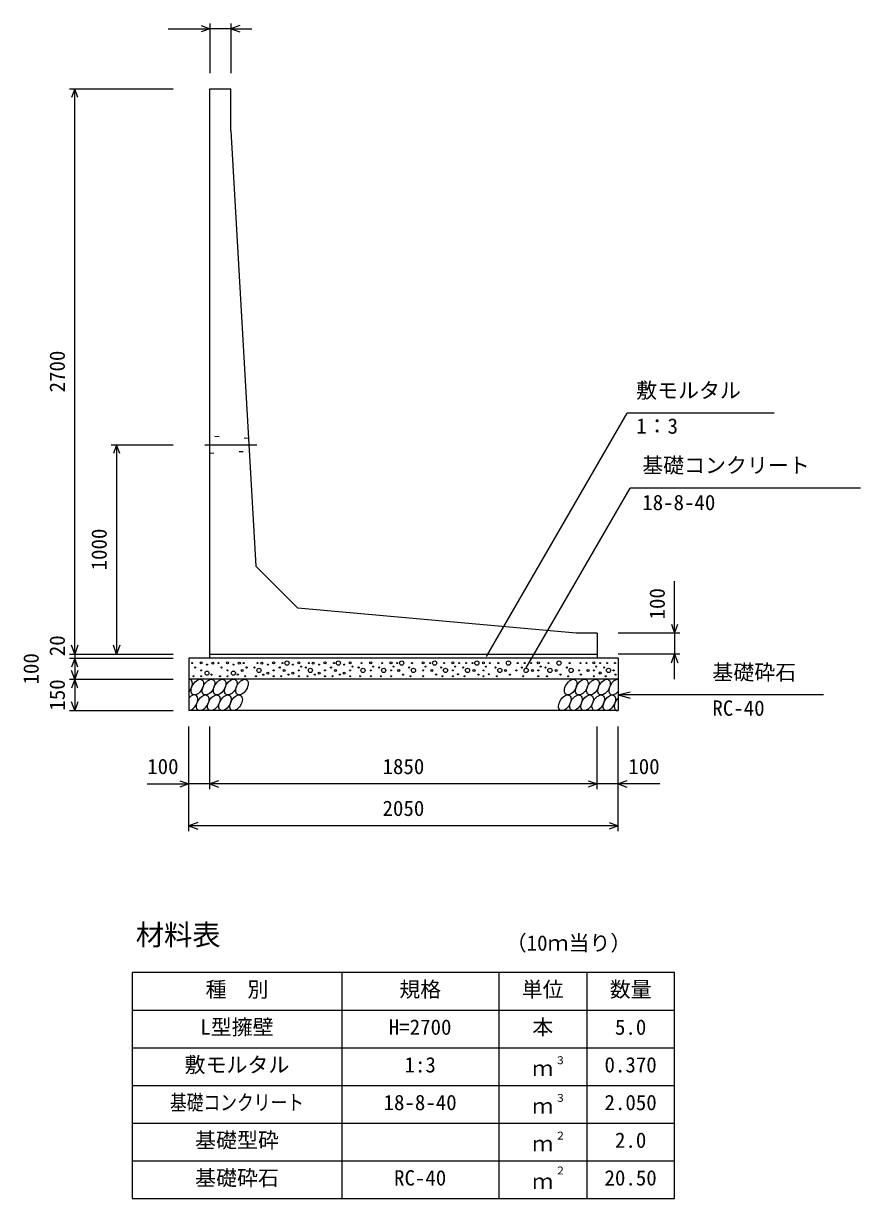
# Model space of a CAD drawing. Units: millimetres, scale not verified. Extents: x -67200 to 67200, y -23760 to 23760.
# Drawn here: x 19222 to 23219, y -5606 to 6 of the extents above; entities that cross this region are included whole.
import ezdxf
from ezdxf.enums import TextEntityAlignment as Align

# ---------------------------------------------------------------- set-up
doc = ezdxf.new("R2010")
doc.units = ezdxf.units.MM
doc.header["$LTSCALE"] = 80
doc.linetypes.add('CHAIN1', pattern=[8, 5, -1, 1, -1])
doc.linetypes.add('DOTTED', pattern=[1.75, 0.25, -1.5])
for name, color, linetype, lineweight in [('0-0_CENTER', 7, 'CHAIN1', 25), ('0-1_DIM', 7, 'Continuous', 25), ('0-3_HATCH', 6, 'Continuous', 25), ('0-4_HYO', 3, 'Continuous', 25), ('0-5_HYO2', 4, 'Continuous', 25), ('0-6_OUTLINE', 1, 'Continuous', 25), ('0-7_OUTLINE2', 4, 'DOTTED', 25), ('0-8_TXT', 7, 'Continuous', 25)]:
    doc.layers.add(name, color=color, linetype=linetype, lineweight=lineweight)
doc.styles.add('ＭＳ ゴシック', font='')
doc.styles.get('ＭＳ ゴシック').set_extended_font_data('MS Gothic')

msp = doc.modelspace()

# ---------------------------------------------------------------- linework, layer by layer
at = {"layer": '0-0_CENTER'}
msp.add_line((20087.71, -2005.79), (20337.2, -2005.79), dxfattribs=at)
at = {"layer": '0-1_DIM'}
for p, q in [((20112.32, 6.1), (20112.32, -230.79)), ((20212.32, 6.1), (20212.32, -230.79)), ((19912.78, -18.9), (20112.32, -18.9)), ((20212.32, -18.9), (20112.32, -18.9)), ((20212.32, -18.9), (20312.32, -18.9)), ((19441.61, -305.79), (19936.61, -305.79)), ((19466.61, -3005.79), (19466.61, -305.79)), ((21433.75, -3017.69), (22105.02, -1855.01)), ((22807.44, -1855.01), (22105.02, -1855.01)), ((19641.61, -2005.79), (19936.61, -2005.79)), ((19666.61, -2005.79), (19666.61, -3005.79)), ((21623.23, -3072.08), (22119.5, -2212.52)), ((23219.05, -2212.52), (22119.5, -2212.52)), ((22331.61, -2905.79), (22331.61, -2658.1)), ((22356.61, -2905.79), (22061.61, -2905.79)), ((22331.61, -2905.79), (22331.61, -3005.79)), ((19441.61, -3005.79), (19936.61, -3005.79)), ((19441.61, -3025.79), (19936.61, -3025.79)), ((19466.61, -3005.79), (19466.61, -3025.79)), ((19466.61, -3025.79), (19466.61, -3125.79)), ((22356.61, -3005.79), (22061.61, -3005.79)), ((22331.61, -3125.79), (22331.61, -3005.79)), ((19441.61, -3125.79), (19936.61, -3125.79)), ((19466.61, -3125.79), (19466.61, -3275.79)), ((22061.61, -3200.79), (22119.56, -3185.26)), ((23041.93, -3200.79), (22061.61, -3200.79)), ((22061.61, -3200.79), (22119.56, -3216.32)), ((19441.61, -3275.79), (19936.61, -3275.79)), ((20011.61, -3850.79), (20011.61, -3350.79)), ((20111.61, -3650.79), (20111.61, -3350.79)), ((21961.61, -3650.79), (21961.61, -3350.79)), ((21961.61, -3650.79), (21961.61, -3350.79)), ((22061.61, -3850.79), (22061.61, -3350.79)), ((19812.06, -3625.79), (20011.61, -3625.79)), ((20111.61, -3625.79), (20011.61, -3625.79)), ((21961.61, -3625.79), (20111.61, -3625.79)), ((22061.61, -3625.79), (21961.61, -3625.79)), ((22261.15, -3625.79), (22061.61, -3625.79)), ((22061.61, -3825.79), (20011.61, -3825.79))]:
    msp.add_line(p, q, dxfattribs=at)
for points in [[(20070.04, -3.51), (20112.32, -18.9), (20070.04, -34.29)], [(20254.61, -3.51), (20212.32, -18.9), (20254.61, -34.29)], [(19482, -348.08), (19466.61, -305.79), (19451.22, -348.08)], [(19682, -2048.08), (19666.61, -2005.79), (19651.22, -2048.08)], [(22316.22, -2863.51), (22331.61, -2905.79), (22347, -2863.51)], [(19482, -2963.51), (19466.61, -3005.79), (19451.22, -2963.51)], [(19682, -2963.51), (19666.61, -3005.79), (19651.22, -2963.51)], [(19482, -3068.08), (19466.61, -3025.79), (19451.22, -3068.08)], [(22316.22, -3048.08), (22331.61, -3005.79), (22347, -3048.08)], [(19482, -3083.51), (19466.61, -3125.79), (19451.22, -3083.51)], [(19482, -3168.08), (19466.61, -3125.79), (19451.22, -3168.08)], [(19482, -3233.51), (19466.61, -3275.79), (19451.22, -3233.51)], [(19969.32, -3610.4), (20011.61, -3625.79), (19969.32, -3641.18)], [(20153.89, -3610.4), (20111.61, -3625.79), (20153.89, -3641.18)], [(21919.32, -3610.4), (21961.61, -3625.79), (21919.32, -3641.18)], [(22103.89, -3610.4), (22061.61, -3625.79), (22103.89, -3641.18)], [(20053.89, -3810.4), (20011.61, -3825.79), (20053.89, -3841.18)], [(22019.32, -3810.4), (22061.61, -3825.79), (22019.32, -3841.18)]]:
    msp.add_lwpolyline(points, dxfattribs=at)
at = {"layer": '0-3_HATCH'}
for centre, radius in [((20027.58, -3048.62), 2.5), ((20041.59, -3069.63), 2.5), ((20070.47, -3047.74), 5), ((20070.47, -3083.63), 2.5), ((20098.51, -3055.62), 2.5), ((20126.54, -3048.62), 5), ((20153.68, -3048.62), 2.5), ((20167.7, -3069.63), 2.5), ((20196.57, -3047.74), 5), ((20196.57, -3083.63), 2.5), ((20224.61, -3055.62), 2.5), ((20252.65, -3048.62), 5), ((20266.67, -3083.63), 5), ((20273.68, -3048.62), 2.5), ((20287.7, -3069.63), 2.5), ((20325.52, -3069.63), 2.5), ((20346.55, -3083.63), 10), ((20339.53, -3048.62), 2.5), ((20360.57, -3048.62), 5), ((20388.6, -3055.62), 2.5), ((20416.64, -3047.74), 5), ((20416.64, -3083.63), 2.5), ((20445.52, -3069.63), 2.5), ((20459.53, -3048.62), 2.5), ((20466.55, -3083.63), 5), ((20480.57, -3048.62), 10), ((20508.6, -3055.62), 2.5), ((20536.64, -3047.74), 5), ((20536.64, -3083.63), 2.5), ((20547.98, -3065.31), 2.5), ((20570.74, -3069.63), 2.5), ((20591.77, -3083.63), 10), ((20584.76, -3048.62), 2.5), ((20605.79, -3048.62), 5), ((20633.83, -3055.62), 2.5), ((20661.87, -3047.74), 5), ((20661.87, -3083.63), 2.5), ((20690.74, -3069.63), 2.5), ((20704.76, -3048.62), 2.5), ((20711.77, -3083.63), 5), ((20725.79, -3048.62), 10), ((20753.83, -3055.62), 2.5), ((20781.87, -3047.74), 5), ((20781.87, -3083.63), 2.5), ((20793.2, -3065.31), 2.5), ((20822.66, -3069.63), 2.5), ((20843.69, -3083.63), 10), ((20836.68, -3048.62), 2.5), ((20880.3, -3047.74), 5), ((20880.3, -3083.63), 2.5), ((20891.64, -3065.31), 2.5), ((20921.1, -3069.63), 2.5), ((20942.13, -3083.63), 10), ((20935.12, -3048.62), 2.5), ((20977.3, -3047.74), 5), ((20977.3, -3083.63), 2.5), ((20988.64, -3065.31), 2.5), ((21006.99, -3048.62), 2.5), ((21014.01, -3083.63), 5), ((21028.03, -3048.62), 10), ((21063.37, -3069.63), 2.5), ((21084.4, -3083.63), 10), ((21077.39, -3048.62), 2.5), ((21130.69, -3047.74), 5), ((21130.69, -3083.63), 2.5), ((21142.03, -3065.31), 2.5), ((21164.65, -3048.62), 2.5), ((21171.67, -3083.63), 5), ((21185.69, -3048.62), 10), ((21216.35, -3069.63), 2.5), ((21237.38, -3083.63), 10), ((21230.37, -3048.62), 2.5), ((21272.54, -3047.74), 5), ((21272.54, -3083.63), 2.5), ((21283.88, -3065.31), 2.5), ((21302.24, -3048.62), 2.5), ((21321.48, -3069.63), 2.5), ((21342.51, -3083.63), 10), ((21335.49, -3048.62), 2.5), ((21366.28, -3048.62), 2.5), ((21373.29, -3083.63), 5), ((21387.31, -3048.62), 10), ((21419.08, -3047.74), 5), ((21419.08, -3083.63), 2.5), ((21430.42, -3065.31), 2.5), ((21448.78, -3048.62), 2.5), ((21475.77, -3069.63), 2.5), ((21496.8, -3083.63), 10), ((21489.79, -3048.62), 2.5), ((21523.93, -3083.63), 5), ((21537.95, -3048.62), 10), ((21575.6, -3083.63), 2.5), ((21582.03, -3048.62), 2.5), ((21601.27, -3069.63), 2.5), ((21622.3, -3083.63), 10), ((21615.29, -3048.62), 2.5), ((21646.07, -3048.62), 2.5), ((21653.09, -3083.63), 5), ((21680.48, -3047.74), 5), ((21680.48, -3083.63), 2.5), ((21691.82, -3065.31), 2.5), ((21714.94, -3069.63), 2.5), ((21735.97, -3083.63), 10), ((21728.96, -3048.62), 2.5), ((21765.57, -3083.63), 5), ((21779.59, -3048.62), 10), ((21816.21, -3069.63), 2.5), ((21837.24, -3083.63), 10), ((21830.23, -3048.62), 2.5), ((21875.27, -3083.63), 2.5), ((21881.7, -3048.62), 2.5), ((21911.07, -3048.62), 2.5), ((21918.08, -3083.63), 5), ((21945.48, -3047.74), 5), ((21945.48, -3083.63), 2.5), ((21956.82, -3065.31), 2.5), ((21975.79, -3048.62), 2.5), ((21995, -3069.63), 2.5), ((22016.03, -3083.63), 10), ((22009.02, -3048.62), 2.5), ((22040.34, -3083.63), 2.5), ((22046.77, -3048.62), 2.5), ((20034.58, -3111.65), 2.5), ((20070.47, -3111.65), 2.5), ((20098.51, -3096.77), 10), ((20119.54, -3103.77), 2.5), ((20160.69, -3111.65), 2.5), ((20196.57, -3111.65), 2.5), ((20224.61, -3096.77), 10), ((20245.64, -3103.77), 2.5), ((20280.69, -3111.65), 2.5), ((20332.53, -3111.65), 2.5), ((20367.57, -3103.77), 2.5), ((20388.6, -3096.77), 5), ((20416.64, -3111.65), 2.5), ((20452.53, -3111.65), 2.5), ((20487.57, -3103.77), 2.5), ((20508.6, -3096.77), 5), ((20536.64, -3111.65), 2.5), ((20577.75, -3111.65), 2.5), ((20612.8, -3103.77), 2.5), ((20633.83, -3096.77), 5), ((20661.87, -3111.65), 2.5), ((20697.75, -3111.65), 2.5), ((20732.8, -3103.77), 2.5), ((20753.83, -3096.77), 5), ((20781.87, -3111.65), 2.5), ((20829.67, -3111.65), 2.5), ((20880.3, -3111.65), 2.5), ((20928.11, -3111.65), 2.5), ((20977.3, -3111.65), 2.5), ((21035.03, -3103.77), 2.5), ((21070.38, -3111.65), 2.5), ((21130.69, -3111.65), 2.5), ((21192.69, -3103.77), 2.5), ((21223.36, -3111.65), 2.5), ((21272.54, -3111.65), 2.5), ((21297.2, -3101.98), 2.5), ((21328.49, -3111.65), 2.5), ((21394.32, -3103.77), 2.5), ((21419.08, -3111.65), 2.5), ((21443.74, -3101.98), 2.5), ((21482.78, -3111.65), 2.5), ((21544.95, -3103.77), 2.5), ((21608.28, -3111.65), 2.5), ((21680.48, -3111.65), 2.5), ((21721.95, -3111.65), 2.5), ((21786.6, -3103.77), 2.5), ((21823.22, -3111.65), 2.5), ((21883.61, -3103.77), 2.5), ((21945.48, -3111.65), 2.5), ((21975.95, -3095.92), 5), ((22002.01, -3111.65), 2.5), ((22048.68, -3103.77), 2.5)]:
    msp.add_circle(centre, radius, dxfattribs=at)
for centre, start_param, end_param in [((19999.24, -3163.3), 4.385593, 6.6745444), ((22047.75, -3163.3), 0.3357715, 4.4411806), ((20024.56, -3238.29), 3.5111464, 7.548991), ((22073.07, -3238.29), 1.2110787, 3.5658734)]:
    msp.add_ellipse(centre, major_axis=(21.81, 35.31), ratio=0.5792, start_param=start_param, end_param=end_param, dxfattribs=at)
for centre in [(20052.45, -3163.3), (20105.66, -3163.3), (20158.87, -3163.3), (20212.08, -3163.3), (20265.29, -3163.3), (21834.91, -3163.3), (21888.12, -3163.3), (21941.33, -3163.3), (21994.54, -3163.3), (20077.77, -3238.29), (20130.98, -3238.29), (20184.19, -3238.29), (20237.4, -3238.29), (21807.02, -3238.29), (21860.23, -3238.29), (21913.44, -3238.29), (21966.65, -3238.29), (22019.86, -3238.29)]:
    msp.add_ellipse(centre, major_axis=(21.81, 35.31), ratio=0.5792, dxfattribs=at)
at = {"layer": '0-4_HYO'}
for p, q in [((20741.61, -4525.79), (20741.61, -5605.79)), ((21491.61, -4525.79), (21491.61, -5605.79)), ((21911.61, -4525.79), (21911.61, -5605.79)), ((19741.61, -4705.79), (22331.61, -4705.79))]:
    msp.add_line(p, q, dxfattribs=at)
msp.add_lwpolyline([(19741.61, -5605.79), (22331.61, -5605.79), (22331.61, -4525.79), (19741.61, -4525.79)], close=True, dxfattribs=at)
at = {"layer": '0-5_HYO2'}
for p, q in [((19741.61, -4885.79), (22331.61, -4885.79)), ((19741.61, -5065.79), (22331.61, -5065.79)), ((19741.61, -5245.79), (22331.61, -5245.79)), ((19741.61, -5425.79), (22331.61, -5425.79))]:
    msp.add_line(p, q, dxfattribs=at)
at = {"layer": '0-6_OUTLINE'}
for p, q in [((20111.61, -3025.79), (20111.61, -305.79)), ((20111.61, -305.79), (20211.61, -305.79)), ((20211.61, -505.79), (20211.61, -305.79)), ((20211.61, -505.79), (20331.61, -2585.79)), ((20531.61, -2785.79), (20331.61, -2585.79)), ((21861.61, -2905.79), (20531.61, -2785.79)), ((21961.61, -2905.79), (21861.61, -2905.79)), ((21961.61, -2905.79), (21961.61, -3025.79)), ((20111.61, -3005.79), (21961.61, -3005.79)), ((22061.61, -3025.79), (22061.61, -3275.79)), ((22061.61, -3125.79), (20011.61, -3125.79)), ((22061.61, -3275.79), (20011.61, -3275.79))]:
    msp.add_line(p, q, dxfattribs=at)
msp.add_lwpolyline([(22061.61, -3025.79), (20011.61, -3025.79), (20011.61, -3275.79)], dxfattribs=at)
at = {"layer": '0-7_OUTLINE2'}
for p, q in [((20296.41, -1975.79), (20111.61, -1965.79)), ((20111.61, -2045.79), (20299.88, -2035.79))]:
    msp.add_line(p, q, dxfattribs=at)

# ---------------------------------------------------------------- texts
at = {"layer": '0-1_DIM', "style": 'ＭＳ ゴシック'}
for s, p in [('2700', (19441.61, -1755.79)), ('1000', (19641.61, -2605.79)), ('100', (22306.61, -2840.15)), ('20', (19441.61, -3015.73)), ('100', (19316.61, -3150.79)), ('150', (19441.61, -3275.79))]:
    msp.add_text(s, height=73.31, rotation=90, dxfattribs=at).set_placement(p, align=Align.BOTTOM_LEFT)
for s, p in [('敷モルタル', (22147.87, -1805.01)), ('1：3', (22147.87, -1975.13)), ('基礎コンクリート', (22176.76, -2162.52)), ('18-8-40', (22176.76, -2340.15)), ('基礎砕石', (22511.86, -3150.79)), ('RC-40', (22511.86, -3322.17)), ('100', (19812.97, -3600.79)), ('1850', (20936.61, -3600.79)), ('100', (22110.25, -3600.79)), ('2050', (20936.61, -3800.79))]:
    msp.add_text(s, height=73.31, dxfattribs=at).set_placement(p, align=Align.BOTTOM_LEFT)
at = {"layer": '0-8_TXT', "style": 'ＭＳ ゴシック'}
for s, height, p in [('材料表', 98.97, (19758.27, -4425.79)), ('（10ｍ当り）', 73.31, (21524.94, -4444.13)), ('種\u3000別', 73.31, (20091.61, -4665.79)), ('規格', 73.31, (21016.61, -4665.79)), ('単位', 73.31, (21601.61, -4665.79)), ('数量', 73.31, (22021.61, -4665.79)), ('L型擁壁', 73.31, (20066.61, -4845.79)), ('H=2700', 73.31, (20966.61, -4845.79)), ('本', 73.31, (21651.61, -4845.79)), ('5.0', 73.31, (22046.61, -4845.79)), ('敷モルタル', 73.31, (19991.61, -5025.79)), ('1:3', 73.31, (21041.61, -5025.79)), ('３', 36.66, (21760.84, -4975.18)), ('0.370', 73.31, (21996.61, -5025.79)), ('ｍ', 73.31, (21651.61, -5042.46)), ('18-8-40', 73.31, (20941.61, -5205.79)), ('ｍ', 73.31, (21651.61, -5222.46)), ('３', 36.66, (21760.84, -5155.18)), ('2.050', 73.31, (21996.61, -5205.79)), ('基礎型砕', 73.31, (20041.61, -5385.79)), ('ｍ', 73.31, (21651.61, -5402.46)), ('２', 36.66, (21760.84, -5335.18)), ('2.0', 73.31, (22046.61, -5385.79)), ('基礎砕石', 73.31, (20041.61, -5565.79)), ('RC-40', 73.31, (20991.61, -5565.79)), ('２', 36.66, (21760.84, -5501.85)), ('20.50', 73.31, (21996.61, -5565.79)), ('ｍ', 73.31, (21651.61, -5582.46))]:
    msp.add_text(s, height=height, dxfattribs=at).set_placement(p, align=Align.BOTTOM_LEFT)
at = {"layer": '0-8_TXT', "style": 'ＭＳ ゴシック', "width": 0.8}
msp.add_text('基礎コンクリート', height=73.31, dxfattribs=at).set_placement((19921.61, -5205.79), align=Align.BOTTOM_LEFT)

doc.saveas('drawing.dxf')
